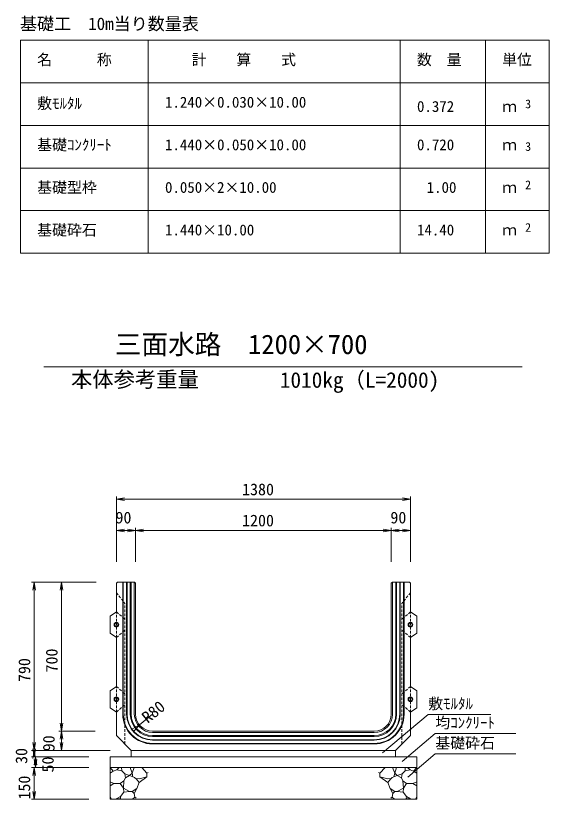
# Model space of a CAD drawing. Units: millimetres on the paper. Extents: x 0 to 840, y 0 to 594.
# Drawn here: x 479.4 to 529.5, y 440.8 to 514.4 of the extents above; entities that cross this region are included whole.
import ezdxf
from ezdxf.enums import TextEntityAlignment as Align

# ---------------------------------------------------------------- set-up
doc = ezdxf.new("R2010")
doc.units = ezdxf.units.MM
doc.linetypes.add('USER1', pattern=[0.375, 0.25, -0.125])
for name, color, linetype, lineweight in [('D-MTR-FRAM（材料表図枠）', 7, 'Continuous', 18), ('D-STR-DIM（寸法）', 7, 'Continuous', 18), ('D-STR-HTXT（旗揚げ）', 7, 'Continuous', 18), ('D-STR-STRn（構造物）', 7, 'Continuous', 18), ('D-STR（構造物外形線）', 1, 'Continuous', 18), ('D-TTL-TXT（文字）', 7, 'Continuous', 18)]:
    doc.layers.add(name, color=color, linetype=linetype, lineweight=lineweight)
doc.layers.add('D-MTR-TXT(文字列）', color=7, linetype='Continuous')
doc.layers.add('D-STR-TXT（文字）', color=7, linetype='Continuous')
doc.styles.add('ＭＳ ゴシック', font='')
doc.styles.get('ＭＳ ゴシック').set_extended_font_data('MS Gothic')

msp = doc.modelspace()

# ---------------------------------------------------------------- linework, layer by layer
at = {"layer": 'D-MTR-FRAM（材料表図枠）', "color": 2}
for p, q in [((479.854, 512.115), (529.493, 512.115)), ((479.854, 492.115), (479.854, 512.115)), ((491.854, 492.115), (491.854, 512.115)), ((515.493, 492.115), (515.493, 512.115)), ((523.493, 499.315), (523.493, 512.115)), ((523.493, 492.115), (523.493, 512.115)), ((529.493, 492.115), (529.493, 512.115)), ((479.854, 508.115), (529.493, 508.115)), ((479.854, 504.115), (529.493, 504.115)), ((479.854, 500.115), (529.493, 500.115)), ((479.854, 496.115), (529.493, 496.115)), ((479.854, 492.115), (529.493, 492.115))]:
    msp.add_line(p, q, dxfattribs=at)
at = {"layer": 'D-STR-DIM（寸法）'}
for p, q in [((488.862, 463.123), (488.862, 469.253)), ((488.862, 469.003), (489.612, 469.128)), ((488.862, 469.003), (488.962, 469.003)), ((489.612, 468.878), (488.862, 469.003)), ((516.362, 469.003), (488.962, 469.003)), ((515.712, 469.128), (516.462, 469.003)), ((516.462, 469.003), (515.712, 468.878)), ((516.462, 469.003), (516.362, 469.003)), ((516.462, 463.123), (516.462, 469.253)), ((488.862, 463.123), (488.862, 466.33)), ((488.862, 466.08), (489.612, 466.205)), ((488.862, 466.08), (488.962, 466.08)), ((489.612, 465.955), (488.862, 466.08)), ((488.962, 466.08), (490.562, 466.08)), ((489.912, 466.205), (490.662, 466.08)), ((490.662, 466.08), (489.912, 465.955)), ((490.662, 466.08), (490.562, 466.08)), ((490.662, 463.123), (490.662, 466.33)), ((490.662, 463.123), (490.662, 466.33)), ((490.662, 466.08), (491.412, 466.205)), ((490.662, 466.08), (490.762, 466.08)), ((491.412, 465.955), (490.662, 466.08)), ((490.762, 466.08), (514.562, 466.08)), ((513.912, 466.205), (514.662, 466.08)), ((514.662, 466.08), (513.912, 465.955)), ((514.662, 466.08), (514.562, 466.08)), ((514.662, 463.123), (514.662, 466.33)), ((514.662, 463.123), (514.662, 466.33)), ((514.662, 466.08), (515.412, 466.205)), ((514.662, 466.08), (514.762, 466.08)), ((515.412, 465.955), (514.662, 466.08)), ((516.362, 466.08), (514.762, 466.08)), ((515.712, 466.205), (516.462, 466.08)), ((516.462, 466.08), (515.712, 465.955)), ((516.462, 466.08), (516.362, 466.08)), ((516.462, 463.123), (516.462, 466.33)), ((486.962, 461.223), (480.899, 461.223)), ((481.024, 460.473), (481.149, 461.223)), ((481.149, 461.223), (481.149, 461.123)), ((481.149, 461.223), (481.274, 460.473)), ((481.149, 461.123), (481.149, 445.523)), ((486.962, 461.223), (483.468, 461.223)), ((483.593, 460.473), (483.718, 461.223)), ((483.718, 461.223), (483.718, 461.123)), ((483.718, 461.223), (483.843, 460.473)), ((483.718, 461.123), (483.718, 447.323)), ((492.262, 448.823), (491.021, 447.813)), ((483.718, 447.223), (483.593, 447.973)), ((483.843, 447.973), (483.718, 447.223)), ((490.361, 447.436), (491.021, 447.813)), ((491.021, 447.813), (490.518, 447.243)), ((490.943, 447.75), (490.866, 447.687)), ((491.021, 447.813), (490.943, 447.75)), ((486.862, 447.223), (483.468, 447.223)), ((486.862, 447.223), (483.468, 447.223)), ((483.593, 446.473), (483.718, 447.223)), ((483.718, 447.223), (483.718, 447.323)), ((483.718, 447.223), (483.718, 447.123)), ((483.718, 447.223), (483.843, 446.473)), ((483.718, 447.123), (483.718, 445.523)), ((481.149, 445.423), (481.024, 446.173)), ((481.274, 446.173), (481.149, 445.423)), ((483.718, 445.423), (483.593, 446.173)), ((483.843, 446.173), (483.718, 445.423)), ((488.262, 445.423), (480.899, 445.423)), ((488.262, 445.423), (480.899, 445.423)), ((481.149, 444.823), (481.024, 445.573)), ((481.024, 444.673), (481.149, 445.423)), ((481.274, 445.573), (481.149, 444.823)), ((481.149, 445.423), (481.149, 445.523)), ((481.149, 445.423), (481.149, 445.323)), ((481.149, 445.423), (481.274, 444.673)), ((481.149, 445.323), (481.149, 444.923)), ((488.262, 445.423), (483.468, 445.423)), ((483.718, 445.423), (483.718, 445.523)), ((486.262, 444.823), (480.899, 444.823)), ((486.262, 444.823), (481.024, 444.823)), ((481.149, 444.823), (481.149, 444.923)), ((481.149, 444.073), (481.274, 444.823)), ((481.274, 443.823), (481.149, 444.573)), ((481.274, 444.823), (481.274, 444.723)), ((481.274, 444.823), (481.399, 444.073)), ((481.274, 444.723), (481.274, 443.923)), ((481.399, 444.573), (481.274, 443.823)), ((486.262, 443.823), (480.899, 443.823)), ((486.262, 443.823), (481.024, 443.823)), ((481.024, 443.073), (481.149, 443.823)), ((481.149, 443.823), (481.149, 443.723)), ((481.149, 443.823), (481.274, 443.073)), ((481.274, 443.823), (481.274, 443.923)), ((481.149, 443.723), (481.149, 440.923)), ((481.149, 440.823), (481.024, 441.573)), ((481.274, 441.573), (481.149, 440.823)), ((481.149, 440.823), (481.149, 440.923)), ((486.262, 440.823), (480.899, 440.823))]:
    msp.add_line(p, q, dxfattribs=at)
at = {"layer": 'D-STR-HTXT（旗揚げ）'}
for p, q in [((513.835, 445.184), (518.128, 448.791)), ((523.993, 448.791), (518.128, 448.791)), ((515.672, 444.384), (518.791, 447.005)), ((526.362, 447.005), (518.791, 447.005)), ((516.202, 442.917), (518.791, 445.093)), ((526.337, 445.093), (518.791, 445.093))]:
    msp.add_line(p, q, dxfattribs=at)
at = {"layer": 'D-STR-STRn（構造物）'}
for p, q in [((490.262, 445.423), (490.262, 444.823)), ((515.062, 445.423), (515.062, 444.823)), ((488.262, 444.823), (517.062, 444.823)), ((488.262, 440.823), (488.262, 444.823)), ((517.062, 440.823), (517.062, 444.823)), ((488.262, 443.823), (517.062, 443.823)), ((488.568, 443.476), (488.276, 443.823)), ((488.905, 443.584), (489.126, 443.823)), ((489.371, 443.509), (489.354, 443.823)), ((490.16, 443.823), (490.328, 443.29)), ((490.328, 443.29), (490.536, 443.823)), ((491.243, 443.823), (491.723, 443.288)), ((514.081, 443.823), (513.601, 443.288)), ((514.995, 443.29), (514.787, 443.823)), ((515.164, 443.823), (514.995, 443.29)), ((515.953, 443.509), (515.97, 443.823)), ((516.418, 443.584), (516.197, 443.823)), ((516.755, 443.476), (517.047, 443.823)), ((488.568, 443.476), (488.262, 443.295)), ((488.905, 443.584), (488.568, 443.476)), ((489.371, 443.509), (488.905, 443.584)), ((489.651, 443.203), (489.371, 443.509)), ((489.703, 442.846), (489.651, 443.203)), ((490.097, 443.05), (489.651, 443.203)), ((490.328, 443.29), (490.097, 443.05)), ((490.328, 443.29), (490.418, 442.931)), ((491.723, 443.288), (491.849, 443.351)), ((491.723, 443.288), (491.723, 442.948)), ((513.601, 443.288), (513.475, 443.351)), ((513.601, 443.288), (513.601, 442.948)), ((514.995, 443.29), (514.905, 442.931)), ((514.995, 443.29), (515.226, 443.05)), ((515.226, 443.05), (515.672, 443.203)), ((515.621, 442.846), (515.672, 443.203)), ((515.672, 443.203), (515.953, 443.509)), ((515.953, 443.509), (516.418, 443.584)), ((516.418, 443.584), (516.755, 443.476)), ((516.755, 443.476), (517.062, 443.295)), ((488.635, 442.316), (488.262, 442.473)), ((489.222, 442.306), (489.567, 442.574)), ((489.526, 441.883), (489.567, 442.574)), ((489.567, 442.574), (489.703, 442.846)), ((489.703, 442.846), (490.097, 443.05)), ((490.097, 443.05), (490.573, 442.874)), ((490.573, 442.874), (490.749, 442.706)), ((490.661, 442.79), (490.985, 442.759)), ((490.749, 442.706), (490.988, 442.389)), ((490.988, 442.389), (490.778, 441.83)), ((490.985, 442.759), (491.723, 442.948)), ((490.988, 442.389), (491.723, 442.948)), ((491.723, 442.948), (491.737, 442.945)), ((513.601, 442.948), (513.586, 442.945)), ((514.339, 442.759), (513.601, 442.948)), ((514.336, 442.389), (513.601, 442.948)), ((514.574, 442.706), (514.336, 442.389)), ((514.336, 442.389), (514.545, 441.83)), ((514.662, 442.79), (514.339, 442.759)), ((514.75, 442.874), (514.574, 442.706)), ((515.226, 443.05), (514.75, 442.874)), ((515.621, 442.846), (515.226, 443.05)), ((515.756, 442.574), (515.621, 442.846)), ((515.797, 441.883), (515.756, 442.574)), ((516.102, 442.306), (515.756, 442.574)), ((516.688, 442.316), (517.062, 442.473)), ((488.262, 442.103), (488.635, 442.316)), ((488.635, 442.316), (489.222, 442.306)), ((489.526, 441.883), (489.222, 442.306)), ((489.563, 441.493), (489.526, 441.883)), ((489.526, 441.883), (490.098, 441.573)), ((490.778, 441.83), (490.34, 441.555)), ((490.522, 441.368), (490.778, 441.83)), ((514.801, 441.368), (514.545, 441.83)), ((514.545, 441.83), (514.983, 441.555)), ((515.797, 441.883), (515.225, 441.573)), ((515.761, 441.493), (515.797, 441.883)), ((515.797, 441.883), (516.102, 442.306)), ((516.688, 442.316), (516.102, 442.306)), ((517.062, 442.103), (516.688, 442.316)), ((488.385, 440.823), (488.262, 441.08)), ((488.853, 440.876), (488.635, 440.823)), ((488.853, 440.876), (489.246, 441.092)), ((489.215, 440.89), (488.853, 440.876)), ((489.366, 440.823), (489.215, 440.89)), ((489.246, 441.092), (489.563, 441.493)), ((489.246, 441.092), (489.253, 440.891)), ((490.098, 441.573), (489.563, 441.493)), ((490.34, 441.555), (490.098, 441.573)), ((490.34, 441.555), (490.522, 441.368)), ((490.374, 440.823), (490.591, 441.04)), ((490.591, 441.04), (490.522, 441.368)), ((490.591, 441.04), (490.703, 440.936)), ((514.733, 441.04), (514.62, 440.936)), ((514.733, 441.04), (514.801, 441.368)), ((514.95, 440.823), (514.733, 441.04)), ((514.983, 441.555), (514.801, 441.368)), ((514.983, 441.555), (515.225, 441.573)), ((515.225, 441.573), (515.761, 441.493)), ((516.077, 441.092), (515.761, 441.493)), ((515.957, 440.823), (516.108, 440.89)), ((516.077, 441.092), (516.07, 440.891)), ((516.47, 440.876), (516.077, 441.092)), ((516.108, 440.89), (516.47, 440.876)), ((516.47, 440.876), (516.689, 440.823)), ((516.939, 440.823), (517.062, 441.08)), ((488.262, 440.823), (517.062, 440.823))]:
    msp.add_line(p, q, dxfattribs=at)
at = {"layer": 'D-STR（構造物外形線）'}
for p, q in [((488.962, 461.223), (488.862, 461.123)), ((488.862, 458.423), (488.862, 461.123)), ((488.962, 461.223), (490.562, 461.223)), ((489.462, 448.823), (489.462, 461.223)), ((489.502, 448.823), (489.502, 461.223)), ((489.822, 448.823), (489.822, 461.223)), ((489.862, 448.823), (489.862, 461.223)), ((490.162, 448.823), (490.162, 461.223)), ((490.242, 448.823), (490.242, 461.223)), ((490.542, 448.823), (490.542, 461.223)), ((490.562, 461.223), (490.662, 461.123)), ((490.662, 448.823), (490.662, 461.123)), ((514.762, 461.223), (514.662, 461.123)), ((514.662, 448.823), (514.662, 461.123)), ((514.762, 461.223), (516.362, 461.223)), ((514.782, 448.823), (514.782, 461.223)), ((515.082, 448.823), (515.082, 461.223)), ((515.162, 448.823), (515.162, 461.223)), ((515.462, 448.823), (515.462, 461.223)), ((515.502, 448.823), (515.502, 461.223)), ((515.822, 448.823), (515.822, 461.223)), ((515.862, 448.823), (515.862, 461.223)), ((516.362, 461.223), (516.462, 461.123)), ((516.462, 458.423), (516.462, 461.123)), ((488.862, 458.423), (488.262, 458.023)), ((488.262, 456.423), (488.262, 458.023)), ((516.462, 458.423), (517.062, 458.023)), ((517.062, 456.423), (517.062, 458.023)), ((488.262, 456.423), (488.862, 456.023)), ((517.062, 456.423), (516.462, 456.023)), ((488.862, 451.423), (488.862, 456.023)), ((516.462, 451.423), (516.462, 456.023)), ((488.862, 451.423), (488.262, 451.023)), ((516.462, 451.423), (517.062, 451.023)), ((488.262, 449.423), (488.262, 451.023)), ((517.062, 449.423), (517.062, 451.023)), ((488.262, 449.423), (488.862, 449.023)), ((488.862, 446.823), (488.862, 449.023)), ((517.062, 449.423), (516.462, 449.023)), ((516.462, 446.823), (516.462, 449.023)), ((488.862, 446.823), (490.262, 445.423)), ((513.062, 447.223), (492.262, 447.223)), ((513.062, 447.103), (492.262, 447.103)), ((513.062, 446.803), (492.262, 446.803)), ((516.462, 446.823), (515.062, 445.423)), ((513.062, 446.723), (492.262, 446.723)), ((513.062, 446.423), (492.262, 446.423)), ((513.062, 446.383), (492.262, 446.383)), ((513.062, 446.063), (492.262, 446.063)), ((513.062, 446.023), (492.262, 446.023)), ((490.262, 445.423), (515.062, 445.423))]:
    msp.add_line(p, q, dxfattribs=at)
at = {"layer": 'D-STR（構造物外形線）', "linetype": 'USER1'}
for p, q in [((488.862, 460.223), (489.662, 459.223)), ((516.462, 460.223), (515.662, 459.223)), ((489.662, 446.023), (489.662, 459.223)), ((515.662, 446.023), (515.662, 459.223)), ((488.862, 458.423), (489.662, 457.723)), ((488.862, 456.023), (488.862, 458.423)), ((516.462, 458.423), (515.662, 457.723)), ((516.462, 456.023), (516.462, 458.423)), ((488.862, 456.023), (489.662, 456.723)), ((516.462, 456.023), (515.662, 456.723)), ((488.862, 451.423), (489.662, 450.723)), ((488.862, 449.023), (488.862, 451.423)), ((516.462, 451.423), (515.662, 450.723)), ((516.462, 449.023), (516.462, 451.423)), ((488.862, 449.023), (489.662, 449.723)), ((516.462, 449.023), (515.662, 449.723))]:
    msp.add_line(p, q, dxfattribs=at)
at = {"layer": 'D-STR（構造物外形線）'}
for centre, radius in [((488.862, 457.223), 0.22), ((488.862, 457.223), 0.16), ((516.462, 457.223), 0.22), ((516.462, 457.223), 0.16), ((488.862, 450.223), 0.22), ((516.462, 450.223), 0.22), ((488.862, 450.223), 0.16), ((516.462, 450.223), 0.16)]:
    msp.add_circle(centre, radius, dxfattribs=at)
for centre, radius, start, end in [((492.262, 448.823), 2.8, 180, 270), ((492.262, 448.823), 2.76, 180, 270), ((492.262, 448.823), 2.44, 180, 270), ((492.262, 448.823), 2.4, 180, 270), ((492.262, 448.823), 2.1, 180, 270), ((492.262, 448.823), 2.02, 180, 270), ((492.262, 448.823), 1.72, 180, 270), ((492.262, 448.823), 1.6, 180, 270), ((513.062, 448.823), 2.8, 270, 0), ((513.062, 448.823), 2.76, 270, 0), ((513.062, 448.823), 2.44, 270, 0), ((513.062, 448.823), 2.4, 270, 0), ((513.062, 448.823), 2.1, 270, 0), ((513.062, 448.823), 2.02, 270, 0), ((513.062, 448.823), 1.72, 270, 0), ((513.062, 448.823), 1.6, 270, 0)]:
    msp.add_arc(centre, radius, start, end, dxfattribs=at)
at = {"layer": 'D-TTL-TXT（文字）'}
msp.add_line((482.059, 481.451), (526.938, 481.451), dxfattribs=at)

# ---------------------------------------------------------------- texts
at = {"layer": 'D-MTR-FRAM（材料表図枠）', "style": 'ＭＳ ゴシック'}
for s, p in [('1380', (500.655, 469.053)), ('90', (488.776, 466.405)), ('1200', (500.655, 466.13)), ('90', (514.576, 466.405))]:
    msp.add_text(s, height=1.1, dxfattribs=at).set_placement(p, align=Align.BOTTOM_LEFT)
for s, rotation, p in [('700', 90, (483.668, 452.739)), ('790', 90, (481.099, 451.839)), ('R80', 39.157, (492.014, 447.654)), ('90', 90, (483.393, 445.337)), ('30', 90, (480.824, 444.145)), ('50', 90, (483.304, 443.345)), ('150', 90, (481.099, 440.804))]:
    msp.add_text(s, height=1.1, rotation=rotation, dxfattribs=at).set_placement(p, align=Align.BOTTOM_LEFT)
at = {"layer": 'D-MTR-TXT(文字列）', "style": 'ＭＳ ゴシック'}
for s, height, p in [('基礎工\u300010m当り数量表', 1.173, (479.81, 512.725)), ('名\u3000\u3000\u3000称', 1.026, (481.423, 509.476)), ('計\u3000\u3000算\u3000\u3000式', 1.026, (495.919, 509.476)), ('数\u3000量', 1.026, (517.062, 509.476)), ('単位', 1.026, (525.062, 509.476)), ('敷ﾓﾙﾀﾙ', 1.026, (481.423, 505.37)), ('1.240×0.030×10.00', 1.026, (493.423, 505.476)), ('0.372', 1.026, (517.073, 505.076)), ('3', 0.821, (527.223, 505.478)), ('ｍ', 1.026, (525.062, 505.076)), ('基礎ｺﾝｸﾘｰﾄ', 1.026, (481.423, 501.476)), ('1.440×0.050×10.00', 1.026, (493.423, 501.476)), ('0.720', 1.026, (517.073, 501.476)), ('ｍ', 1.026, (525.062, 501.476)), ('3', 0.821, (527.223, 501.478)), ('基礎型枠', 1.026, (481.423, 497.476)), ('0.050×2×10.00', 1.026, (493.423, 497.476)), ('1.00', 1.026, (517.983, 497.476)), ('ｍ', 1.026, (525.062, 497.476)), ('2', 0.821, (527.223, 497.878)), ('基礎砕石', 1.026, (481.423, 493.476)), ('1.440×10.00', 1.026, (493.423, 493.476)), ('14.40', 1.026, (517.073, 493.476)), ('2', 0.821, (527.223, 493.878)), ('ｍ', 1.026, (525.062, 493.476))]:
    msp.add_text(s, height=height, dxfattribs=at).set_placement(p, align=Align.BOTTOM_LEFT)
at = {"layer": 'D-STR-TXT（文字）', "style": 'ＭＳ ゴシック'}
for s, p in [('敷ﾓﾙﾀﾙ', (518.128, 448.991)), ('均ｺﾝｸﾘｰﾄ', (518.791, 447.205)), ('基礎砕石', (518.791, 445.293))]:
    msp.add_text(s, height=1.026, dxfattribs=at).set_placement(p, align=Align.BOTTOM_LEFT)
at = {"layer": 'D-TTL-TXT（文字）', "style": 'ＭＳ ゴシック'}
for s, height, p in [('三面水路\u30001200×700', 1.833, (488.71, 482.088)), ('本体参考重量', 1.466, (484.601, 479.093)), ('1010kg（L=2000)', 1.466, (504.201, 479.034))]:
    msp.add_text(s, height=height, dxfattribs=at).set_placement(p, align=Align.BOTTOM_LEFT)

doc.saveas('drawing.dxf')
